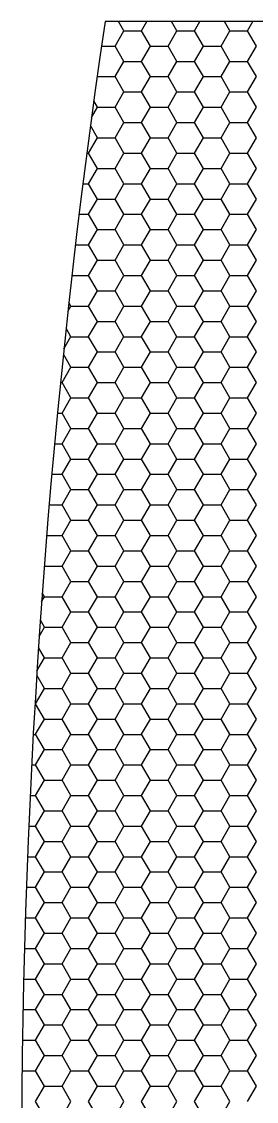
# Model space of a CAD drawing. Header units: millimetres. Extents: x 1474 to 2240, y 2278 to 2630.
# Drawn here: x 2223.6465 to 2223.7377, y 2608.5865 to 2609.0055 of the extents above; entities that cross this region are included whole.
import ezdxf

# ---------------------------------------------------------------- set-up
doc = ezdxf.new("R2010")
doc.units = ezdxf.units.MM
doc.layers.add('3', color=3, linetype='Continuous')

msp = doc.modelspace()

# ---------------------------------------------------------------- linework, layer by layer
at = {"layer": '3', "color": 5, "linetype": 'Continuous'}
for p, q in [((2223.75447, 2609.00553), (2223.67891, 2609.00553)), ((2223.68626, 2609.00197), (2223.6842, 2609.00553)), ((2223.69312, 2609.00197), (2223.69517, 2609.00553)), ((2223.70682, 2609.00197), (2223.70476, 2609.00553)), ((2223.71368, 2609.00197), (2223.71573, 2609.00553)), ((2223.72738, 2609.00197), (2223.72533, 2609.00553)), ((2223.73424, 2609.00197), (2223.7363, 2609.00553)), ((2223.68284, 2608.99604), (2223.68626, 2609.00197)), ((2223.68626, 2609.00197), (2223.69312, 2609.00197)), ((2223.69654, 2608.99603), (2223.69311, 2609.00197)), ((2223.7034, 2608.99604), (2223.70683, 2609.00197)), ((2223.70683, 2609.00197), (2223.71368, 2609.00197)), ((2223.7171, 2608.99603), (2223.71368, 2609.00197)), ((2223.72396, 2608.99604), (2223.72739, 2609.00197)), ((2223.72739, 2609.00197), (2223.73424, 2609.00197)), ((2223.73766, 2608.99603), (2223.73424, 2609.00197)), ((2223.67753, 2608.99603), (2223.68284, 2608.99603)), ((2223.68626, 2608.9901), (2223.68283, 2608.99603)), ((2223.69312, 2608.9901), (2223.69654, 2608.99604)), ((2223.69655, 2608.99603), (2223.7034, 2608.99603)), ((2223.70682, 2608.9901), (2223.70339, 2608.99603)), ((2223.71368, 2608.9901), (2223.71711, 2608.99604)), ((2223.71711, 2608.99603), (2223.72396, 2608.99603)), ((2223.72738, 2608.9901), (2223.72396, 2608.99603)), ((2223.73424, 2608.9901), (2223.73767, 2608.99604)), ((2223.68284, 2608.98416), (2223.68626, 2608.9901)), ((2223.68626, 2608.99009), (2223.69312, 2608.99009)), ((2223.69654, 2608.98416), (2223.69311, 2608.9901)), ((2223.7034, 2608.98416), (2223.70683, 2608.9901)), ((2223.70683, 2608.99009), (2223.71368, 2608.99009)), ((2223.7171, 2608.98416), (2223.71368, 2608.9901)), ((2223.72396, 2608.98416), (2223.72739, 2608.9901)), ((2223.72739, 2608.99009), (2223.73424, 2608.99009)), ((2223.73766, 2608.98416), (2223.73424, 2608.9901)), ((2223.6758, 2608.98386), (2223.67598, 2608.98416)), ((2223.67598, 2608.98416), (2223.67587, 2608.98434)), ((2223.67598, 2608.98416), (2223.68284, 2608.98416)), ((2223.68626, 2608.97822), (2223.68283, 2608.98416)), ((2223.69312, 2608.97823), (2223.69654, 2608.98416)), ((2223.69655, 2608.98416), (2223.7034, 2608.98416)), ((2223.70682, 2608.97822), (2223.70339, 2608.98416)), ((2223.71368, 2608.97823), (2223.71711, 2608.98416)), ((2223.71711, 2608.98416), (2223.72396, 2608.98416)), ((2223.72738, 2608.97822), (2223.72396, 2608.98416)), ((2223.73424, 2608.97823), (2223.73767, 2608.98416)), ((2223.67598, 2608.97229), (2223.67455, 2608.97477)), ((2223.68284, 2608.97229), (2223.68626, 2608.97823)), ((2223.68626, 2608.97822), (2223.69312, 2608.97822)), ((2223.69654, 2608.97229), (2223.69311, 2608.97822)), ((2223.7034, 2608.97229), (2223.70683, 2608.97823)), ((2223.70683, 2608.97822), (2223.71368, 2608.97822)), ((2223.7171, 2608.97229), (2223.71368, 2608.97822)), ((2223.72396, 2608.97229), (2223.72739, 2608.97823)), ((2223.72739, 2608.97822), (2223.73424, 2608.97822)), ((2223.73766, 2608.97229), (2223.73424, 2608.97822)), ((2223.67367, 2608.96829), (2223.67598, 2608.97229)), ((2223.67598, 2608.97229), (2223.68284, 2608.97229)), ((2223.68626, 2608.96635), (2223.68283, 2608.97229)), ((2223.69312, 2608.96636), (2223.69654, 2608.97229)), ((2223.69655, 2608.97229), (2223.7034, 2608.97229)), ((2223.70682, 2608.96635), (2223.70339, 2608.97229)), ((2223.71368, 2608.96636), (2223.71711, 2608.97229)), ((2223.71711, 2608.97229), (2223.72396, 2608.97229)), ((2223.72738, 2608.96635), (2223.72396, 2608.97229)), ((2223.73424, 2608.96636), (2223.73767, 2608.97229)), ((2223.68284, 2608.96042), (2223.68626, 2608.96636)), ((2223.68626, 2608.96635), (2223.69312, 2608.96635)), ((2223.69654, 2608.96042), (2223.69311, 2608.96635)), ((2223.7034, 2608.96042), (2223.70683, 2608.96636)), ((2223.70683, 2608.96635), (2223.71368, 2608.96635)), ((2223.7171, 2608.96042), (2223.71368, 2608.96635)), ((2223.72396, 2608.96042), (2223.72739, 2608.96636)), ((2223.72739, 2608.96635), (2223.73424, 2608.96635)), ((2223.73766, 2608.96042), (2223.73424, 2608.96635)), ((2223.67598, 2608.96042), (2223.67325, 2608.96515)), ((2223.67256, 2608.95449), (2223.67598, 2608.96042)), ((2223.67598, 2608.96042), (2223.68284, 2608.96042)), ((2223.68626, 2608.95448), (2223.68283, 2608.96042)), ((2223.69312, 2608.95449), (2223.69654, 2608.96042)), ((2223.69655, 2608.96042), (2223.7034, 2608.96042)), ((2223.70682, 2608.95448), (2223.70339, 2608.96042)), ((2223.71368, 2608.95449), (2223.71711, 2608.96042)), ((2223.71711, 2608.96042), (2223.72396, 2608.96042)), ((2223.72738, 2608.95448), (2223.72396, 2608.96042)), ((2223.73424, 2608.95449), (2223.73767, 2608.96042)), ((2223.67184, 2608.95448), (2223.67256, 2608.95448)), ((2223.67598, 2608.94855), (2223.67255, 2608.95448)), ((2223.68284, 2608.94855), (2223.68626, 2608.95449)), ((2223.68626, 2608.95448), (2223.69312, 2608.95448)), ((2223.69654, 2608.94855), (2223.69311, 2608.95448)), ((2223.7034, 2608.94855), (2223.70683, 2608.95449)), ((2223.70683, 2608.95448), (2223.71368, 2608.95448)), ((2223.7171, 2608.94855), (2223.71368, 2608.95448)), ((2223.72396, 2608.94855), (2223.72739, 2608.95449)), ((2223.72739, 2608.95448), (2223.73424, 2608.95448)), ((2223.73766, 2608.94855), (2223.73424, 2608.95448)), ((2223.67256, 2608.94261), (2223.67598, 2608.94855)), ((2223.67598, 2608.94854), (2223.68284, 2608.94854)), ((2223.68626, 2608.94261), (2223.68283, 2608.94855)), ((2223.69312, 2608.94261), (2223.69654, 2608.94855)), ((2223.69655, 2608.94854), (2223.7034, 2608.94854)), ((2223.70682, 2608.94261), (2223.70339, 2608.94855)), ((2223.71368, 2608.94261), (2223.71711, 2608.94855)), ((2223.71711, 2608.94854), (2223.72396, 2608.94854)), ((2223.72738, 2608.94261), (2223.72396, 2608.94855)), ((2223.73424, 2608.94261), (2223.73767, 2608.94855)), ((2223.67033, 2608.94261), (2223.67256, 2608.94261)), ((2223.67598, 2608.93668), (2223.67255, 2608.94261)), ((2223.68284, 2608.93668), (2223.68626, 2608.94261)), ((2223.68626, 2608.94261), (2223.69312, 2608.94261)), ((2223.69654, 2608.93668), (2223.69311, 2608.94261)), ((2223.7034, 2608.93668), (2223.70683, 2608.94261)), ((2223.70683, 2608.94261), (2223.71368, 2608.94261)), ((2223.7171, 2608.93668), (2223.71368, 2608.94261)), ((2223.72396, 2608.93668), (2223.72739, 2608.94261)), ((2223.72739, 2608.94261), (2223.73424, 2608.94261)), ((2223.73766, 2608.93668), (2223.73424, 2608.94261)), ((2223.67256, 2608.93074), (2223.67598, 2608.93668)), ((2223.67598, 2608.93667), (2223.68284, 2608.93667)), ((2223.68626, 2608.93074), (2223.68283, 2608.93668)), ((2223.69312, 2608.93074), (2223.69654, 2608.93668)), ((2223.69655, 2608.93667), (2223.7034, 2608.93667)), ((2223.70682, 2608.93074), (2223.70339, 2608.93668)), ((2223.71368, 2608.93074), (2223.71711, 2608.93668)), ((2223.71711, 2608.93667), (2223.72396, 2608.93667)), ((2223.72738, 2608.93074), (2223.72396, 2608.93668)), ((2223.73424, 2608.93074), (2223.73767, 2608.93668)), ((2223.66886, 2608.93074), (2223.67256, 2608.93074)), ((2223.67598, 2608.9248), (2223.67255, 2608.93074)), ((2223.68284, 2608.92481), (2223.68626, 2608.93074)), ((2223.68626, 2608.93074), (2223.69312, 2608.93074)), ((2223.69654, 2608.9248), (2223.69311, 2608.93074)), ((2223.7034, 2608.92481), (2223.70683, 2608.93074)), ((2223.70683, 2608.93074), (2223.71368, 2608.93074)), ((2223.7171, 2608.9248), (2223.71368, 2608.93074)), ((2223.72396, 2608.92481), (2223.72739, 2608.93074)), ((2223.72739, 2608.93074), (2223.73424, 2608.93074)), ((2223.73766, 2608.9248), (2223.73424, 2608.93074)), ((2223.67256, 2608.91887), (2223.67598, 2608.92481)), ((2223.67598, 2608.9248), (2223.68284, 2608.9248)), ((2223.68626, 2608.91887), (2223.68283, 2608.9248)), ((2223.69312, 2608.91887), (2223.69654, 2608.92481)), ((2223.69655, 2608.9248), (2223.7034, 2608.9248)), ((2223.70682, 2608.91887), (2223.70339, 2608.9248)), ((2223.71368, 2608.91887), (2223.71711, 2608.92481)), ((2223.71711, 2608.9248), (2223.72396, 2608.9248)), ((2223.72738, 2608.91887), (2223.72396, 2608.9248)), ((2223.73424, 2608.91887), (2223.73767, 2608.92481)), ((2223.66743, 2608.91887), (2223.67256, 2608.91887)), ((2223.67598, 2608.91293), (2223.67255, 2608.91887)), ((2223.68284, 2608.91294), (2223.68626, 2608.91887)), ((2223.68626, 2608.91887), (2223.69312, 2608.91887)), ((2223.69654, 2608.91293), (2223.69311, 2608.91887)), ((2223.7034, 2608.91294), (2223.70683, 2608.91887)), ((2223.70683, 2608.91887), (2223.71368, 2608.91887)), ((2223.7171, 2608.91293), (2223.71368, 2608.91887)), ((2223.72396, 2608.91294), (2223.72739, 2608.91887)), ((2223.72739, 2608.91887), (2223.73424, 2608.91887)), ((2223.73766, 2608.91293), (2223.73424, 2608.91887)), ((2223.67256, 2608.907), (2223.67598, 2608.91294)), ((2223.67598, 2608.91293), (2223.68284, 2608.91293)), ((2223.68626, 2608.907), (2223.68283, 2608.91293)), ((2223.69312, 2608.907), (2223.69654, 2608.91294)), ((2223.69655, 2608.91293), (2223.7034, 2608.91293)), ((2223.70682, 2608.907), (2223.70339, 2608.91293)), ((2223.71368, 2608.907), (2223.71711, 2608.91294)), ((2223.71711, 2608.91293), (2223.72396, 2608.91293)), ((2223.72738, 2608.907), (2223.72396, 2608.91293)), ((2223.73424, 2608.907), (2223.73767, 2608.91294)), ((2223.66606, 2608.90699), (2223.67256, 2608.90699)), ((2223.67598, 2608.90106), (2223.67255, 2608.907)), ((2223.68284, 2608.90106), (2223.68626, 2608.907)), ((2223.68626, 2608.90699), (2223.69312, 2608.90699)), ((2223.69654, 2608.90106), (2223.69311, 2608.907)), ((2223.7034, 2608.90106), (2223.70683, 2608.907)), ((2223.70683, 2608.90699), (2223.71368, 2608.90699)), ((2223.7171, 2608.90106), (2223.71368, 2608.907)), ((2223.72396, 2608.90106), (2223.72739, 2608.907)), ((2223.72739, 2608.90699), (2223.73424, 2608.90699)), ((2223.73766, 2608.90106), (2223.73424, 2608.907)), ((2223.67256, 2608.89513), (2223.67598, 2608.90106)), ((2223.67598, 2608.90106), (2223.68284, 2608.90106)), ((2223.68626, 2608.89513), (2223.68283, 2608.90106)), ((2223.69312, 2608.89513), (2223.69654, 2608.90106)), ((2223.69655, 2608.90106), (2223.7034, 2608.90106)), ((2223.70682, 2608.89513), (2223.70339, 2608.90106)), ((2223.71368, 2608.89513), (2223.71711, 2608.90106)), ((2223.71711, 2608.90106), (2223.72396, 2608.90106)), ((2223.72738, 2608.89513), (2223.72396, 2608.90106)), ((2223.73424, 2608.89513), (2223.73767, 2608.90106)), ((2223.6645, 2608.89305), (2223.6657, 2608.89513)), ((2223.6657, 2608.89513), (2223.66488, 2608.89653)), ((2223.6657, 2608.89512), (2223.67256, 2608.89512)), ((2223.67598, 2608.88919), (2223.67255, 2608.89513)), ((2223.68284, 2608.88919), (2223.68626, 2608.89513)), ((2223.68626, 2608.89512), (2223.69312, 2608.89512)), ((2223.69654, 2608.88919), (2223.69311, 2608.89513)), ((2223.7034, 2608.88919), (2223.70683, 2608.89513)), ((2223.70683, 2608.89512), (2223.71368, 2608.89512)), ((2223.7171, 2608.88919), (2223.71368, 2608.89513)), ((2223.72396, 2608.88919), (2223.72739, 2608.89513)), ((2223.72739, 2608.89512), (2223.73424, 2608.89512)), ((2223.73766, 2608.88919), (2223.73424, 2608.89513)), ((2223.67256, 2608.88326), (2223.67598, 2608.88919)), ((2223.67598, 2608.88919), (2223.68284, 2608.88919)), ((2223.68626, 2608.88325), (2223.68283, 2608.88919)), ((2223.69312, 2608.88326), (2223.69654, 2608.88919)), ((2223.69655, 2608.88919), (2223.7034, 2608.88919)), ((2223.70682, 2608.88325), (2223.70339, 2608.88919)), ((2223.71368, 2608.88326), (2223.71711, 2608.88919)), ((2223.71711, 2608.88919), (2223.72396, 2608.88919)), ((2223.72738, 2608.88325), (2223.72396, 2608.88919)), ((2223.73424, 2608.88326), (2223.73767, 2608.88919)), ((2223.66295, 2608.87849), (2223.6657, 2608.88326)), ((2223.6657, 2608.88325), (2223.6638, 2608.88654)), ((2223.6657, 2608.88325), (2223.67256, 2608.88325)), ((2223.67598, 2608.87732), (2223.67255, 2608.88325)), ((2223.68284, 2608.87732), (2223.68626, 2608.88326)), ((2223.68626, 2608.88325), (2223.69312, 2608.88325)), ((2223.69654, 2608.87732), (2223.69311, 2608.88325)), ((2223.7034, 2608.87732), (2223.70683, 2608.88326)), ((2223.70683, 2608.88325), (2223.71368, 2608.88325)), ((2223.7171, 2608.87732), (2223.71368, 2608.88325)), ((2223.72396, 2608.87732), (2223.72739, 2608.88326)), ((2223.72739, 2608.88325), (2223.73424, 2608.88325)), ((2223.73766, 2608.87732), (2223.73424, 2608.88325)), ((2223.6657, 2608.87138), (2223.66274, 2608.8765)), ((2223.67256, 2608.87139), (2223.67598, 2608.87732)), ((2223.67598, 2608.87732), (2223.68284, 2608.87732)), ((2223.68626, 2608.87138), (2223.68283, 2608.87732)), ((2223.69312, 2608.87139), (2223.69654, 2608.87732)), ((2223.69655, 2608.87732), (2223.7034, 2608.87732)), ((2223.70682, 2608.87138), (2223.70339, 2608.87732)), ((2223.71368, 2608.87139), (2223.71711, 2608.87732)), ((2223.71711, 2608.87732), (2223.72396, 2608.87732)), ((2223.72738, 2608.87138), (2223.72396, 2608.87732)), ((2223.73424, 2608.87139), (2223.73767, 2608.87732)), ((2223.66227, 2608.86545), (2223.6657, 2608.87139)), ((2223.6657, 2608.87138), (2223.67256, 2608.87138)), ((2223.67598, 2608.86545), (2223.67255, 2608.87138)), ((2223.68284, 2608.86545), (2223.68626, 2608.87139)), ((2223.68626, 2608.87138), (2223.69312, 2608.87138)), ((2223.69654, 2608.86545), (2223.69311, 2608.87138)), ((2223.7034, 2608.86545), (2223.70683, 2608.87139)), ((2223.70683, 2608.87138), (2223.71368, 2608.87138)), ((2223.7171, 2608.86545), (2223.71368, 2608.87138)), ((2223.72396, 2608.86545), (2223.72739, 2608.87139)), ((2223.72739, 2608.87138), (2223.73424, 2608.87138)), ((2223.73766, 2608.86545), (2223.73424, 2608.87138)), ((2223.66162, 2608.86544), (2223.66228, 2608.86544)), ((2223.6657, 2608.85951), (2223.66227, 2608.86545)), ((2223.67256, 2608.85951), (2223.67598, 2608.86545)), ((2223.67598, 2608.86544), (2223.68284, 2608.86544)), ((2223.68626, 2608.85951), (2223.68283, 2608.86545)), ((2223.69312, 2608.85951), (2223.69654, 2608.86545)), ((2223.69655, 2608.86544), (2223.7034, 2608.86544)), ((2223.70682, 2608.85951), (2223.70339, 2608.86545)), ((2223.71368, 2608.85951), (2223.71711, 2608.86545)), ((2223.71711, 2608.86544), (2223.72396, 2608.86544)), ((2223.72738, 2608.85951), (2223.72396, 2608.86545)), ((2223.73424, 2608.85951), (2223.73767, 2608.86545)), ((2223.66227, 2608.85358), (2223.6657, 2608.85951)), ((2223.6657, 2608.85951), (2223.67256, 2608.85951)), ((2223.67598, 2608.85358), (2223.67255, 2608.85951)), ((2223.68284, 2608.85358), (2223.68626, 2608.85951)), ((2223.68626, 2608.85951), (2223.69312, 2608.85951)), ((2223.69654, 2608.85358), (2223.69311, 2608.85951)), ((2223.7034, 2608.85358), (2223.70683, 2608.85951)), ((2223.70683, 2608.85951), (2223.71368, 2608.85951)), ((2223.7171, 2608.85358), (2223.71368, 2608.85951)), ((2223.72396, 2608.85358), (2223.72739, 2608.85951)), ((2223.72739, 2608.85951), (2223.73424, 2608.85951)), ((2223.73766, 2608.85358), (2223.73424, 2608.85951)), ((2223.66045, 2608.85357), (2223.66228, 2608.85357)), ((2223.6657, 2608.84764), (2223.66227, 2608.85358)), ((2223.67256, 2608.84764), (2223.67598, 2608.85358)), ((2223.67598, 2608.85357), (2223.68284, 2608.85357)), ((2223.68626, 2608.84764), (2223.68283, 2608.85358)), ((2223.69312, 2608.84764), (2223.69654, 2608.85358)), ((2223.69655, 2608.85357), (2223.7034, 2608.85357)), ((2223.70682, 2608.84764), (2223.70339, 2608.85358)), ((2223.71368, 2608.84764), (2223.71711, 2608.85358)), ((2223.71711, 2608.85357), (2223.72396, 2608.85357)), ((2223.72738, 2608.84764), (2223.72396, 2608.85358)), ((2223.73424, 2608.84764), (2223.73767, 2608.85358)), ((2223.66227, 2608.84171), (2223.6657, 2608.84764)), ((2223.6657, 2608.84764), (2223.67256, 2608.84764)), ((2223.67598, 2608.8417), (2223.67255, 2608.84764)), ((2223.68284, 2608.84171), (2223.68626, 2608.84764)), ((2223.68626, 2608.84764), (2223.69312, 2608.84764)), ((2223.69654, 2608.8417), (2223.69311, 2608.84764)), ((2223.7034, 2608.84171), (2223.70683, 2608.84764)), ((2223.70683, 2608.84764), (2223.71368, 2608.84764)), ((2223.7171, 2608.8417), (2223.71368, 2608.84764)), ((2223.72396, 2608.84171), (2223.72739, 2608.84764)), ((2223.72739, 2608.84764), (2223.73424, 2608.84764)), ((2223.73766, 2608.8417), (2223.73424, 2608.84764)), ((2223.65934, 2608.8417), (2223.66228, 2608.8417)), ((2223.6657, 2608.83577), (2223.66227, 2608.8417)), ((2223.67256, 2608.83577), (2223.67598, 2608.84171)), ((2223.67598, 2608.8417), (2223.68284, 2608.8417)), ((2223.68626, 2608.83577), (2223.68283, 2608.8417)), ((2223.69312, 2608.83577), (2223.69654, 2608.84171)), ((2223.69655, 2608.8417), (2223.7034, 2608.8417)), ((2223.70682, 2608.83577), (2223.70339, 2608.8417)), ((2223.71368, 2608.83577), (2223.71711, 2608.84171)), ((2223.71711, 2608.8417), (2223.72396, 2608.8417)), ((2223.72738, 2608.83577), (2223.72396, 2608.8417)), ((2223.73424, 2608.83577), (2223.73767, 2608.84171)), ((2223.66227, 2608.82984), (2223.6657, 2608.83577)), ((2223.6657, 2608.83577), (2223.67256, 2608.83577)), ((2223.67598, 2608.82983), (2223.67255, 2608.83577)), ((2223.68284, 2608.82984), (2223.68626, 2608.83577)), ((2223.68626, 2608.83577), (2223.69312, 2608.83577)), ((2223.69654, 2608.82983), (2223.69311, 2608.83577)), ((2223.7034, 2608.82984), (2223.70683, 2608.83577)), ((2223.70683, 2608.83577), (2223.71368, 2608.83577)), ((2223.7171, 2608.82983), (2223.71368, 2608.83577)), ((2223.72396, 2608.82984), (2223.72739, 2608.83577)), ((2223.72739, 2608.83577), (2223.73424, 2608.83577)), ((2223.73766, 2608.82983), (2223.73424, 2608.83577)), ((2223.65827, 2608.82983), (2223.66228, 2608.82983)), ((2223.6657, 2608.8239), (2223.66227, 2608.82983)), ((2223.67256, 2608.8239), (2223.67598, 2608.82984)), ((2223.67598, 2608.82983), (2223.68284, 2608.82983)), ((2223.68626, 2608.8239), (2223.68283, 2608.82983)), ((2223.69312, 2608.8239), (2223.69654, 2608.82984)), ((2223.69655, 2608.82983), (2223.7034, 2608.82983)), ((2223.70682, 2608.8239), (2223.70339, 2608.82983)), ((2223.71368, 2608.8239), (2223.71711, 2608.82984)), ((2223.71711, 2608.82983), (2223.72396, 2608.82983)), ((2223.72738, 2608.8239), (2223.72396, 2608.82983)), ((2223.73424, 2608.8239), (2223.73767, 2608.82984)), ((2223.66227, 2608.81796), (2223.6657, 2608.8239)), ((2223.6657, 2608.8239), (2223.67256, 2608.8239)), ((2223.67598, 2608.81796), (2223.67255, 2608.8239)), ((2223.68284, 2608.81796), (2223.68626, 2608.8239)), ((2223.68626, 2608.8239), (2223.69312, 2608.8239)), ((2223.69654, 2608.81796), (2223.69311, 2608.8239)), ((2223.7034, 2608.81796), (2223.70683, 2608.8239)), ((2223.70683, 2608.8239), (2223.71368, 2608.8239)), ((2223.7171, 2608.81796), (2223.71368, 2608.8239)), ((2223.72396, 2608.81796), (2223.72739, 2608.8239)), ((2223.72739, 2608.8239), (2223.73424, 2608.8239)), ((2223.73766, 2608.81796), (2223.73424, 2608.8239)), ((2223.65724, 2608.81796), (2223.66228, 2608.81796)), ((2223.6657, 2608.81203), (2223.66227, 2608.81796)), ((2223.67256, 2608.81203), (2223.67598, 2608.81796)), ((2223.67598, 2608.81796), (2223.68284, 2608.81796)), ((2223.68626, 2608.81203), (2223.68283, 2608.81796)), ((2223.69312, 2608.81203), (2223.69654, 2608.81796)), ((2223.69655, 2608.81796), (2223.7034, 2608.81796)), ((2223.70682, 2608.81203), (2223.70339, 2608.81796)), ((2223.71368, 2608.81203), (2223.71711, 2608.81796)), ((2223.71711, 2608.81796), (2223.72396, 2608.81796)), ((2223.72738, 2608.81203), (2223.72396, 2608.81796)), ((2223.73424, 2608.81203), (2223.73767, 2608.81796)), ((2223.66227, 2608.80609), (2223.6657, 2608.81203)), ((2223.6657, 2608.81202), (2223.67256, 2608.81202)), ((2223.67598, 2608.80609), (2223.67255, 2608.81203)), ((2223.68284, 2608.80609), (2223.68626, 2608.81203)), ((2223.68626, 2608.81202), (2223.69312, 2608.81202)), ((2223.69654, 2608.80609), (2223.69311, 2608.81203)), ((2223.7034, 2608.80609), (2223.70683, 2608.81203)), ((2223.70683, 2608.81202), (2223.71368, 2608.81202)), ((2223.7171, 2608.80609), (2223.71368, 2608.81203)), ((2223.72396, 2608.80609), (2223.72739, 2608.81203)), ((2223.72739, 2608.81202), (2223.73424, 2608.81202)), ((2223.73766, 2608.80609), (2223.73424, 2608.81203)), ((2223.65627, 2608.80609), (2223.66228, 2608.80609)), ((2223.6657, 2608.80015), (2223.66227, 2608.80609)), ((2223.67256, 2608.80016), (2223.67598, 2608.80609)), ((2223.67598, 2608.80609), (2223.68284, 2608.80609)), ((2223.68626, 2608.80015), (2223.68283, 2608.80609)), ((2223.69312, 2608.80016), (2223.69654, 2608.80609)), ((2223.69655, 2608.80609), (2223.7034, 2608.80609)), ((2223.70682, 2608.80015), (2223.70339, 2608.80609)), ((2223.71368, 2608.80016), (2223.71711, 2608.80609)), ((2223.71711, 2608.80609), (2223.72396, 2608.80609)), ((2223.72738, 2608.80015), (2223.72396, 2608.80609)), ((2223.73424, 2608.80016), (2223.73767, 2608.80609)), ((2223.66227, 2608.79422), (2223.6657, 2608.80016)), ((2223.6657, 2608.80015), (2223.67256, 2608.80015)), ((2223.67598, 2608.79422), (2223.67255, 2608.80015)), ((2223.68284, 2608.79422), (2223.68626, 2608.80016)), ((2223.68626, 2608.80015), (2223.69312, 2608.80015)), ((2223.69654, 2608.79422), (2223.69311, 2608.80015)), ((2223.7034, 2608.79422), (2223.70683, 2608.80016)), ((2223.70683, 2608.80015), (2223.71368, 2608.80015)), ((2223.7171, 2608.79422), (2223.71368, 2608.80015)), ((2223.72396, 2608.79422), (2223.72739, 2608.80016)), ((2223.72739, 2608.80015), (2223.73424, 2608.80015)), ((2223.73766, 2608.79422), (2223.73424, 2608.80015)), ((2223.65533, 2608.79406), (2223.65542, 2608.79422)), ((2223.65542, 2608.79422), (2223.65535, 2608.79434)), ((2223.65542, 2608.79422), (2223.66228, 2608.79422)), ((2223.6657, 2608.78828), (2223.66227, 2608.79422)), ((2223.67256, 2608.78829), (2223.67598, 2608.79422)), ((2223.67598, 2608.79422), (2223.68284, 2608.79422)), ((2223.68626, 2608.78828), (2223.68283, 2608.79422)), ((2223.69312, 2608.78829), (2223.69654, 2608.79422)), ((2223.69655, 2608.79422), (2223.7034, 2608.79422)), ((2223.70682, 2608.78828), (2223.70339, 2608.79422)), ((2223.71368, 2608.78829), (2223.71711, 2608.79422)), ((2223.71711, 2608.79422), (2223.72396, 2608.79422)), ((2223.72738, 2608.78828), (2223.72396, 2608.79422)), ((2223.73424, 2608.78829), (2223.73767, 2608.79422)), ((2223.66227, 2608.78235), (2223.6657, 2608.78829)), ((2223.6657, 2608.78828), (2223.67256, 2608.78828)), ((2223.67598, 2608.78235), (2223.67255, 2608.78828)), ((2223.68284, 2608.78235), (2223.68626, 2608.78829)), ((2223.68626, 2608.78828), (2223.69312, 2608.78828)), ((2223.69654, 2608.78235), (2223.69311, 2608.78828)), ((2223.7034, 2608.78235), (2223.70683, 2608.78829)), ((2223.70683, 2608.78828), (2223.71368, 2608.78828)), ((2223.7171, 2608.78235), (2223.71368, 2608.78828)), ((2223.72396, 2608.78235), (2223.72739, 2608.78829)), ((2223.72739, 2608.78828), (2223.73424, 2608.78828)), ((2223.73766, 2608.78235), (2223.73424, 2608.78828)), ((2223.65432, 2608.78044), (2223.65542, 2608.78235)), ((2223.65542, 2608.78235), (2223.65456, 2608.78382)), ((2223.65542, 2608.78235), (2223.66228, 2608.78235)), ((2223.6657, 2608.77641), (2223.66227, 2608.78235)), ((2223.67256, 2608.77641), (2223.67598, 2608.78235)), ((2223.67598, 2608.78235), (2223.68284, 2608.78235)), ((2223.68626, 2608.77641), (2223.68283, 2608.78235)), ((2223.69312, 2608.77641), (2223.69654, 2608.78235)), ((2223.69655, 2608.78235), (2223.7034, 2608.78235)), ((2223.70682, 2608.77641), (2223.70339, 2608.78235)), ((2223.71368, 2608.77641), (2223.71711, 2608.78235)), ((2223.71711, 2608.78235), (2223.72396, 2608.78235)), ((2223.72738, 2608.77641), (2223.72396, 2608.78235)), ((2223.73424, 2608.77641), (2223.73767, 2608.78235)), ((2223.66227, 2608.77048), (2223.6657, 2608.77641)), ((2223.6657, 2608.77641), (2223.67256, 2608.77641)), ((2223.67598, 2608.77048), (2223.67255, 2608.77641)), ((2223.68284, 2608.77048), (2223.68626, 2608.77641)), ((2223.68626, 2608.77641), (2223.69312, 2608.77641)), ((2223.69654, 2608.77048), (2223.69311, 2608.77641)), ((2223.7034, 2608.77048), (2223.70683, 2608.77641)), ((2223.70683, 2608.77641), (2223.71368, 2608.77641)), ((2223.7171, 2608.77048), (2223.71368, 2608.77641)), ((2223.72396, 2608.77048), (2223.72739, 2608.77641)), ((2223.72739, 2608.77641), (2223.73424, 2608.77641)), ((2223.73766, 2608.77048), (2223.73424, 2608.77641)), ((2223.65338, 2608.76695), (2223.65542, 2608.77048)), ((2223.65542, 2608.77048), (2223.65381, 2608.77325)), ((2223.65542, 2608.77047), (2223.66228, 2608.77047)), ((2223.6657, 2608.76454), (2223.66227, 2608.77048)), ((2223.67256, 2608.76454), (2223.67598, 2608.77048)), ((2223.67598, 2608.77047), (2223.68284, 2608.77047)), ((2223.68626, 2608.76454), (2223.68283, 2608.77048)), ((2223.69312, 2608.76454), (2223.69654, 2608.77048)), ((2223.69655, 2608.77047), (2223.7034, 2608.77047)), ((2223.70682, 2608.76454), (2223.70339, 2608.77048)), ((2223.71368, 2608.76454), (2223.71711, 2608.77048)), ((2223.71711, 2608.77047), (2223.72396, 2608.77047)), ((2223.72738, 2608.76454), (2223.72396, 2608.77048)), ((2223.73424, 2608.76454), (2223.73767, 2608.77048)), ((2223.65542, 2608.7586), (2223.65309, 2608.76263)), ((2223.66227, 2608.75861), (2223.6657, 2608.76454)), ((2223.6657, 2608.76454), (2223.67256, 2608.76454)), ((2223.67598, 2608.7586), (2223.67255, 2608.76454)), ((2223.68284, 2608.75861), (2223.68626, 2608.76454)), ((2223.68626, 2608.76454), (2223.69312, 2608.76454)), ((2223.69654, 2608.7586), (2223.69311, 2608.76454)), ((2223.7034, 2608.75861), (2223.70683, 2608.76454)), ((2223.70683, 2608.76454), (2223.71368, 2608.76454)), ((2223.7171, 2608.7586), (2223.71368, 2608.76454)), ((2223.72396, 2608.75861), (2223.72739, 2608.76454)), ((2223.72739, 2608.76454), (2223.73424, 2608.76454)), ((2223.73766, 2608.7586), (2223.73424, 2608.76454)), ((2223.65251, 2608.75357), (2223.65542, 2608.75861)), ((2223.65542, 2608.7586), (2223.66228, 2608.7586)), ((2223.6657, 2608.75267), (2223.66227, 2608.7586)), ((2223.67256, 2608.75267), (2223.67598, 2608.75861)), ((2223.67598, 2608.7586), (2223.68284, 2608.7586)), ((2223.68626, 2608.75267), (2223.68283, 2608.7586)), ((2223.69312, 2608.75267), (2223.69654, 2608.75861)), ((2223.69655, 2608.7586), (2223.7034, 2608.7586)), ((2223.70682, 2608.75267), (2223.70339, 2608.7586)), ((2223.71368, 2608.75267), (2223.71711, 2608.75861)), ((2223.71711, 2608.7586), (2223.72396, 2608.7586)), ((2223.72738, 2608.75267), (2223.72396, 2608.7586)), ((2223.73424, 2608.75267), (2223.73767, 2608.75861)), ((2223.66227, 2608.74674), (2223.6657, 2608.75267)), ((2223.6657, 2608.75267), (2223.67256, 2608.75267)), ((2223.67598, 2608.74673), (2223.67255, 2608.75267)), ((2223.68284, 2608.74674), (2223.68626, 2608.75267)), ((2223.68626, 2608.75267), (2223.69312, 2608.75267)), ((2223.69654, 2608.74673), (2223.69311, 2608.75267)), ((2223.7034, 2608.74674), (2223.70683, 2608.75267)), ((2223.70683, 2608.75267), (2223.71368, 2608.75267)), ((2223.7171, 2608.74673), (2223.71368, 2608.75267)), ((2223.72396, 2608.74674), (2223.72739, 2608.75267)), ((2223.72739, 2608.75267), (2223.73424, 2608.75267)), ((2223.73766, 2608.74673), (2223.73424, 2608.75267)), ((2223.65542, 2608.74673), (2223.65241, 2608.75194)), ((2223.65199, 2608.7408), (2223.65542, 2608.74674)), ((2223.65542, 2608.74673), (2223.66228, 2608.74673)), ((2223.6657, 2608.7408), (2223.66227, 2608.74673)), ((2223.67256, 2608.7408), (2223.67598, 2608.74674)), ((2223.67598, 2608.74673), (2223.68284, 2608.74673)), ((2223.68626, 2608.7408), (2223.68283, 2608.74673)), ((2223.69312, 2608.7408), (2223.69654, 2608.74674)), ((2223.69655, 2608.74673), (2223.7034, 2608.74673)), ((2223.70682, 2608.7408), (2223.70339, 2608.74673)), ((2223.71368, 2608.7408), (2223.71711, 2608.74674)), ((2223.71711, 2608.74673), (2223.72396, 2608.74673)), ((2223.72738, 2608.7408), (2223.72396, 2608.74673)), ((2223.73424, 2608.7408), (2223.73767, 2608.74674)), ((2223.65174, 2608.7408), (2223.65199, 2608.7408)), ((2223.65542, 2608.73486), (2223.65199, 2608.7408)), ((2223.66227, 2608.73486), (2223.6657, 2608.7408)), ((2223.6657, 2608.7408), (2223.67256, 2608.7408)), ((2223.67598, 2608.73486), (2223.67255, 2608.7408)), ((2223.68284, 2608.73486), (2223.68626, 2608.7408)), ((2223.68626, 2608.7408), (2223.69312, 2608.7408)), ((2223.69654, 2608.73486), (2223.69311, 2608.7408)), ((2223.7034, 2608.73486), (2223.70683, 2608.7408)), ((2223.70683, 2608.7408), (2223.71368, 2608.7408)), ((2223.7171, 2608.73486), (2223.71368, 2608.7408)), ((2223.72396, 2608.73486), (2223.72739, 2608.7408)), ((2223.72739, 2608.7408), (2223.73424, 2608.7408)), ((2223.73766, 2608.73486), (2223.73424, 2608.7408)), ((2223.65199, 2608.72893), (2223.65542, 2608.73486)), ((2223.65542, 2608.73486), (2223.66228, 2608.73486)), ((2223.6657, 2608.72893), (2223.66227, 2608.73486)), ((2223.67256, 2608.72893), (2223.67598, 2608.73486)), ((2223.67598, 2608.73486), (2223.68284, 2608.73486)), ((2223.68626, 2608.72893), (2223.68283, 2608.73486)), ((2223.69312, 2608.72893), (2223.69654, 2608.73486)), ((2223.69655, 2608.73486), (2223.7034, 2608.73486)), ((2223.70682, 2608.72893), (2223.70339, 2608.73486)), ((2223.71368, 2608.72893), (2223.71711, 2608.73486)), ((2223.71711, 2608.73486), (2223.72396, 2608.73486)), ((2223.72738, 2608.72893), (2223.72396, 2608.73486)), ((2223.73424, 2608.72893), (2223.73767, 2608.73486)), ((2223.65106, 2608.72892), (2223.65199, 2608.72892)), ((2223.65542, 2608.72299), (2223.65199, 2608.72893)), ((2223.66227, 2608.72299), (2223.6657, 2608.72893)), ((2223.6657, 2608.72892), (2223.67256, 2608.72892)), ((2223.67598, 2608.72299), (2223.67255, 2608.72893)), ((2223.68284, 2608.72299), (2223.68626, 2608.72893)), ((2223.68626, 2608.72892), (2223.69312, 2608.72892)), ((2223.69654, 2608.72299), (2223.69311, 2608.72893)), ((2223.7034, 2608.72299), (2223.70683, 2608.72893)), ((2223.70683, 2608.72892), (2223.71368, 2608.72892)), ((2223.7171, 2608.72299), (2223.71368, 2608.72893)), ((2223.72396, 2608.72299), (2223.72739, 2608.72893)), ((2223.72739, 2608.72892), (2223.73424, 2608.72892)), ((2223.73766, 2608.72299), (2223.73424, 2608.72893)), ((2223.65199, 2608.71706), (2223.65542, 2608.72299)), ((2223.65542, 2608.72299), (2223.66228, 2608.72299)), ((2223.6657, 2608.71705), (2223.66227, 2608.72299)), ((2223.67256, 2608.71706), (2223.67598, 2608.72299)), ((2223.67598, 2608.72299), (2223.68284, 2608.72299)), ((2223.68626, 2608.71705), (2223.68283, 2608.72299)), ((2223.69312, 2608.71706), (2223.69654, 2608.72299)), ((2223.69655, 2608.72299), (2223.7034, 2608.72299)), ((2223.70682, 2608.71705), (2223.70339, 2608.72299)), ((2223.71368, 2608.71706), (2223.71711, 2608.72299)), ((2223.71711, 2608.72299), (2223.72396, 2608.72299)), ((2223.72738, 2608.71705), (2223.72396, 2608.72299)), ((2223.73424, 2608.71706), (2223.73767, 2608.72299)), ((2223.65044, 2608.71705), (2223.65199, 2608.71705)), ((2223.65542, 2608.71112), (2223.65199, 2608.71705)), ((2223.66227, 2608.71112), (2223.6657, 2608.71706)), ((2223.6657, 2608.71705), (2223.67256, 2608.71705)), ((2223.67598, 2608.71112), (2223.67255, 2608.71705)), ((2223.68284, 2608.71112), (2223.68626, 2608.71706)), ((2223.68626, 2608.71705), (2223.69312, 2608.71705)), ((2223.69654, 2608.71112), (2223.69311, 2608.71705)), ((2223.7034, 2608.71112), (2223.70683, 2608.71706)), ((2223.70683, 2608.71705), (2223.71368, 2608.71705)), ((2223.7171, 2608.71112), (2223.71368, 2608.71705)), ((2223.72396, 2608.71112), (2223.72739, 2608.71706)), ((2223.72739, 2608.71705), (2223.73424, 2608.71705)), ((2223.73766, 2608.71112), (2223.73424, 2608.71705)), ((2223.65199, 2608.70519), (2223.65542, 2608.71112)), ((2223.65542, 2608.71112), (2223.66228, 2608.71112)), ((2223.6657, 2608.70518), (2223.66227, 2608.71112)), ((2223.67256, 2608.70519), (2223.67598, 2608.71112)), ((2223.67598, 2608.71112), (2223.68284, 2608.71112)), ((2223.68626, 2608.70518), (2223.68283, 2608.71112)), ((2223.69312, 2608.70519), (2223.69654, 2608.71112)), ((2223.69655, 2608.71112), (2223.7034, 2608.71112)), ((2223.70682, 2608.70518), (2223.70339, 2608.71112)), ((2223.71368, 2608.70519), (2223.71711, 2608.71112)), ((2223.71711, 2608.71112), (2223.72396, 2608.71112)), ((2223.72738, 2608.70518), (2223.72396, 2608.71112)), ((2223.73424, 2608.70519), (2223.73767, 2608.71112)), ((2223.64986, 2608.70518), (2223.65199, 2608.70518)), ((2223.65542, 2608.69925), (2223.65199, 2608.70518)), ((2223.66227, 2608.69925), (2223.6657, 2608.70519)), ((2223.6657, 2608.70518), (2223.67256, 2608.70518)), ((2223.67598, 2608.69925), (2223.67255, 2608.70518)), ((2223.68284, 2608.69925), (2223.68626, 2608.70519)), ((2223.68626, 2608.70518), (2223.69312, 2608.70518)), ((2223.69654, 2608.69925), (2223.69311, 2608.70518)), ((2223.7034, 2608.69925), (2223.70683, 2608.70519)), ((2223.70683, 2608.70518), (2223.71368, 2608.70518)), ((2223.7171, 2608.69925), (2223.71368, 2608.70518)), ((2223.72396, 2608.69925), (2223.72739, 2608.70519)), ((2223.72739, 2608.70518), (2223.73424, 2608.70518)), ((2223.73766, 2608.69925), (2223.73424, 2608.70518)), ((2223.65199, 2608.69331), (2223.65542, 2608.69925)), ((2223.65542, 2608.69925), (2223.66228, 2608.69925)), ((2223.6657, 2608.69331), (2223.66227, 2608.69925)), ((2223.67256, 2608.69331), (2223.67598, 2608.69925)), ((2223.67598, 2608.69925), (2223.68284, 2608.69925)), ((2223.68626, 2608.69331), (2223.68283, 2608.69925)), ((2223.69312, 2608.69331), (2223.69654, 2608.69925)), ((2223.69655, 2608.69925), (2223.7034, 2608.69925)), ((2223.70682, 2608.69331), (2223.70339, 2608.69925)), ((2223.71368, 2608.69331), (2223.71711, 2608.69925)), ((2223.71711, 2608.69925), (2223.72396, 2608.69925)), ((2223.72738, 2608.69331), (2223.72396, 2608.69925)), ((2223.73424, 2608.69331), (2223.73767, 2608.69925)), ((2223.64933, 2608.69331), (2223.65199, 2608.69331)), ((2223.65542, 2608.68738), (2223.65199, 2608.69331)), ((2223.66227, 2608.68738), (2223.6657, 2608.69331)), ((2223.6657, 2608.69331), (2223.67256, 2608.69331)), ((2223.67598, 2608.68738), (2223.67255, 2608.69331)), ((2223.68284, 2608.68738), (2223.68626, 2608.69331)), ((2223.68626, 2608.69331), (2223.69312, 2608.69331)), ((2223.69654, 2608.68738), (2223.69311, 2608.69331)), ((2223.7034, 2608.68738), (2223.70683, 2608.69331)), ((2223.70683, 2608.69331), (2223.71368, 2608.69331)), ((2223.7171, 2608.68738), (2223.71368, 2608.69331)), ((2223.72396, 2608.68738), (2223.72739, 2608.69331)), ((2223.72739, 2608.69331), (2223.73424, 2608.69331)), ((2223.73766, 2608.68738), (2223.73424, 2608.69331)), ((2223.65199, 2608.68144), (2223.65542, 2608.68738)), ((2223.65542, 2608.68737), (2223.66228, 2608.68737)), ((2223.6657, 2608.68144), (2223.66227, 2608.68738)), ((2223.67256, 2608.68144), (2223.67598, 2608.68738)), ((2223.67598, 2608.68737), (2223.68284, 2608.68737)), ((2223.68626, 2608.68144), (2223.68283, 2608.68738)), ((2223.69312, 2608.68144), (2223.69654, 2608.68738)), ((2223.69655, 2608.68737), (2223.7034, 2608.68737)), ((2223.70682, 2608.68144), (2223.70339, 2608.68738)), ((2223.71368, 2608.68144), (2223.71711, 2608.68738)), ((2223.71711, 2608.68737), (2223.72396, 2608.68737)), ((2223.72738, 2608.68144), (2223.72396, 2608.68738)), ((2223.73424, 2608.68144), (2223.73767, 2608.68738)), ((2223.64884, 2608.68144), (2223.65199, 2608.68144)), ((2223.65542, 2608.6755), (2223.65199, 2608.68144)), ((2223.66227, 2608.67551), (2223.6657, 2608.68144)), ((2223.6657, 2608.68144), (2223.67256, 2608.68144)), ((2223.67598, 2608.6755), (2223.67255, 2608.68144)), ((2223.68284, 2608.67551), (2223.68626, 2608.68144)), ((2223.68626, 2608.68144), (2223.69312, 2608.68144)), ((2223.69654, 2608.6755), (2223.69311, 2608.68144)), ((2223.7034, 2608.67551), (2223.70683, 2608.68144)), ((2223.70683, 2608.68144), (2223.71368, 2608.68144)), ((2223.7171, 2608.6755), (2223.71368, 2608.68144)), ((2223.72396, 2608.67551), (2223.72739, 2608.68144)), ((2223.72739, 2608.68144), (2223.73424, 2608.68144)), ((2223.73766, 2608.6755), (2223.73424, 2608.68144)), ((2223.65199, 2608.66957), (2223.65542, 2608.67551)), ((2223.65542, 2608.6755), (2223.66228, 2608.6755)), ((2223.6657, 2608.66957), (2223.66227, 2608.6755)), ((2223.67256, 2608.66957), (2223.67598, 2608.67551)), ((2223.67598, 2608.6755), (2223.68284, 2608.6755)), ((2223.68626, 2608.66957), (2223.68283, 2608.6755)), ((2223.69312, 2608.66957), (2223.69654, 2608.67551)), ((2223.69655, 2608.6755), (2223.7034, 2608.6755)), ((2223.70682, 2608.66957), (2223.70339, 2608.6755)), ((2223.71368, 2608.66957), (2223.71711, 2608.67551)), ((2223.71711, 2608.6755), (2223.72396, 2608.6755)), ((2223.72738, 2608.66957), (2223.72396, 2608.6755)), ((2223.73424, 2608.66957), (2223.73767, 2608.67551)), ((2223.6484, 2608.66957), (2223.65199, 2608.66957)), ((2223.65542, 2608.66363), (2223.65199, 2608.66957)), ((2223.66227, 2608.66364), (2223.6657, 2608.66957)), ((2223.6657, 2608.66957), (2223.67256, 2608.66957)), ((2223.67598, 2608.66363), (2223.67255, 2608.66957)), ((2223.68284, 2608.66364), (2223.68626, 2608.66957)), ((2223.68626, 2608.66957), (2223.69312, 2608.66957)), ((2223.69654, 2608.66363), (2223.69311, 2608.66957)), ((2223.7034, 2608.66364), (2223.70683, 2608.66957)), ((2223.70683, 2608.66957), (2223.71368, 2608.66957)), ((2223.7171, 2608.66363), (2223.71368, 2608.66957)), ((2223.72396, 2608.66364), (2223.72739, 2608.66957)), ((2223.72739, 2608.66957), (2223.73424, 2608.66957)), ((2223.73766, 2608.66363), (2223.73424, 2608.66957)), ((2223.65199, 2608.6577), (2223.65542, 2608.66364)), ((2223.65542, 2608.66363), (2223.66228, 2608.66363)), ((2223.6657, 2608.6577), (2223.66227, 2608.66363)), ((2223.67256, 2608.6577), (2223.67598, 2608.66364)), ((2223.67598, 2608.66363), (2223.68284, 2608.66363)), ((2223.68626, 2608.6577), (2223.68283, 2608.66363)), ((2223.69312, 2608.6577), (2223.69654, 2608.66364)), ((2223.69655, 2608.66363), (2223.7034, 2608.66363)), ((2223.70682, 2608.6577), (2223.70339, 2608.66363)), ((2223.71368, 2608.6577), (2223.71711, 2608.66364)), ((2223.71711, 2608.66363), (2223.72396, 2608.66363)), ((2223.72738, 2608.6577), (2223.72396, 2608.66363)), ((2223.73424, 2608.6577), (2223.73767, 2608.66364)), ((2223.64801, 2608.6577), (2223.65199, 2608.6577)), ((2223.65542, 2608.65176), (2223.65199, 2608.6577)), ((2223.66227, 2608.65177), (2223.6657, 2608.6577)), ((2223.6657, 2608.6577), (2223.67256, 2608.6577)), ((2223.67598, 2608.65176), (2223.67255, 2608.6577)), ((2223.68284, 2608.65177), (2223.68626, 2608.6577)), ((2223.68626, 2608.6577), (2223.69312, 2608.6577)), ((2223.69654, 2608.65176), (2223.69311, 2608.6577)), ((2223.7034, 2608.65177), (2223.70683, 2608.6577)), ((2223.70683, 2608.6577), (2223.71368, 2608.6577)), ((2223.7171, 2608.65176), (2223.71368, 2608.6577)), ((2223.72396, 2608.65177), (2223.72739, 2608.6577)), ((2223.72739, 2608.6577), (2223.73424, 2608.6577)), ((2223.73766, 2608.65176), (2223.73424, 2608.6577)), ((2223.65199, 2608.64583), (2223.65542, 2608.65177)), ((2223.65542, 2608.65176), (2223.66228, 2608.65176)), ((2223.6657, 2608.64583), (2223.66227, 2608.65176)), ((2223.67256, 2608.64583), (2223.67598, 2608.65177)), ((2223.67598, 2608.65176), (2223.68284, 2608.65176)), ((2223.68626, 2608.64583), (2223.68283, 2608.65176)), ((2223.69312, 2608.64583), (2223.69654, 2608.65177)), ((2223.69655, 2608.65176), (2223.7034, 2608.65176)), ((2223.70682, 2608.64583), (2223.70339, 2608.65176)), ((2223.71368, 2608.64583), (2223.71711, 2608.65177)), ((2223.71711, 2608.65176), (2223.72396, 2608.65176)), ((2223.72738, 2608.64583), (2223.72396, 2608.65176)), ((2223.73424, 2608.64583), (2223.73767, 2608.65177)), ((2223.64766, 2608.64582), (2223.65199, 2608.64582)), ((2223.65542, 2608.63989), (2223.65199, 2608.64583)), ((2223.66227, 2608.63989), (2223.6657, 2608.64583)), ((2223.6657, 2608.64582), (2223.67256, 2608.64582)), ((2223.67598, 2608.63989), (2223.67255, 2608.64583)), ((2223.68284, 2608.63989), (2223.68626, 2608.64583)), ((2223.68626, 2608.64582), (2223.69312, 2608.64582)), ((2223.69654, 2608.63989), (2223.69311, 2608.64583)), ((2223.7034, 2608.63989), (2223.70683, 2608.64583)), ((2223.70683, 2608.64582), (2223.71368, 2608.64582)), ((2223.7171, 2608.63989), (2223.71368, 2608.64583)), ((2223.72396, 2608.63989), (2223.72739, 2608.64583)), ((2223.72739, 2608.64582), (2223.73424, 2608.64582)), ((2223.73766, 2608.63989), (2223.73424, 2608.64583)), ((2223.65199, 2608.63396), (2223.65542, 2608.63989)), ((2223.65542, 2608.63989), (2223.66228, 2608.63989)), ((2223.6657, 2608.63395), (2223.66227, 2608.63989)), ((2223.67256, 2608.63396), (2223.67598, 2608.63989)), ((2223.67598, 2608.63989), (2223.68284, 2608.63989)), ((2223.68626, 2608.63395), (2223.68283, 2608.63989)), ((2223.69312, 2608.63396), (2223.69654, 2608.63989)), ((2223.69655, 2608.63989), (2223.7034, 2608.63989)), ((2223.70682, 2608.63395), (2223.70339, 2608.63989)), ((2223.71368, 2608.63396), (2223.71711, 2608.63989)), ((2223.71711, 2608.63989), (2223.72396, 2608.63989)), ((2223.72738, 2608.63395), (2223.72396, 2608.63989)), ((2223.73424, 2608.63396), (2223.73767, 2608.63989)), ((2223.64736, 2608.63395), (2223.65199, 2608.63395)), ((2223.65542, 2608.62802), (2223.65199, 2608.63395)), ((2223.66227, 2608.62802), (2223.6657, 2608.63396)), ((2223.6657, 2608.63395), (2223.67256, 2608.63395)), ((2223.67598, 2608.62802), (2223.67255, 2608.63395)), ((2223.68284, 2608.62802), (2223.68626, 2608.63396)), ((2223.68626, 2608.63395), (2223.69312, 2608.63395)), ((2223.69654, 2608.62802), (2223.69311, 2608.63395)), ((2223.7034, 2608.62802), (2223.70683, 2608.63396)), ((2223.70683, 2608.63395), (2223.71368, 2608.63395)), ((2223.7171, 2608.62802), (2223.71368, 2608.63395)), ((2223.72396, 2608.62802), (2223.72739, 2608.63396)), ((2223.72739, 2608.63395), (2223.73424, 2608.63395)), ((2223.73766, 2608.62802), (2223.73424, 2608.63395)), ((2223.65199, 2608.62209), (2223.65542, 2608.62802)), ((2223.65542, 2608.62802), (2223.66228, 2608.62802)), ((2223.6657, 2608.62208), (2223.66227, 2608.62802)), ((2223.67256, 2608.62209), (2223.67598, 2608.62802)), ((2223.67598, 2608.62802), (2223.68284, 2608.62802)), ((2223.68626, 2608.62208), (2223.68283, 2608.62802)), ((2223.69312, 2608.62209), (2223.69654, 2608.62802)), ((2223.69655, 2608.62802), (2223.7034, 2608.62802)), ((2223.70682, 2608.62208), (2223.70339, 2608.62802)), ((2223.71368, 2608.62209), (2223.71711, 2608.62802)), ((2223.71711, 2608.62802), (2223.72396, 2608.62802)), ((2223.72738, 2608.62208), (2223.72396, 2608.62802)), ((2223.73424, 2608.62209), (2223.73767, 2608.62802)), ((2223.64711, 2608.62208), (2223.65199, 2608.62208)), ((2223.65542, 2608.61615), (2223.65199, 2608.62208)), ((2223.66227, 2608.61615), (2223.6657, 2608.62209)), ((2223.6657, 2608.62208), (2223.67256, 2608.62208)), ((2223.67598, 2608.61615), (2223.67255, 2608.62208)), ((2223.68284, 2608.61615), (2223.68626, 2608.62209)), ((2223.68626, 2608.62208), (2223.69312, 2608.62208)), ((2223.69654, 2608.61615), (2223.69311, 2608.62208)), ((2223.7034, 2608.61615), (2223.70683, 2608.62209)), ((2223.70683, 2608.62208), (2223.71368, 2608.62208)), ((2223.7171, 2608.61615), (2223.71368, 2608.62208)), ((2223.72396, 2608.61615), (2223.72739, 2608.62209)), ((2223.72739, 2608.62208), (2223.73424, 2608.62208)), ((2223.73766, 2608.61615), (2223.73424, 2608.62208)), ((2223.65199, 2608.61022), (2223.65542, 2608.61615)), ((2223.65542, 2608.61615), (2223.66228, 2608.61615)), ((2223.6657, 2608.61021), (2223.66227, 2608.61615)), ((2223.67256, 2608.61022), (2223.67598, 2608.61615)), ((2223.67598, 2608.61615), (2223.68284, 2608.61615)), ((2223.68626, 2608.61021), (2223.68283, 2608.61615)), ((2223.69312, 2608.61022), (2223.69654, 2608.61615)), ((2223.69655, 2608.61615), (2223.7034, 2608.61615)), ((2223.70682, 2608.61021), (2223.70339, 2608.61615)), ((2223.71368, 2608.61022), (2223.71711, 2608.61615)), ((2223.71711, 2608.61615), (2223.72396, 2608.61615)), ((2223.72738, 2608.61021), (2223.72396, 2608.61615)), ((2223.73424, 2608.61022), (2223.73767, 2608.61615)), ((2223.6469, 2608.61021), (2223.65199, 2608.61021)), ((2223.65542, 2608.60428), (2223.65199, 2608.61021)), ((2223.66227, 2608.60428), (2223.6657, 2608.61022)), ((2223.6657, 2608.61021), (2223.67256, 2608.61021)), ((2223.67598, 2608.60428), (2223.67255, 2608.61021)), ((2223.68284, 2608.60428), (2223.68626, 2608.61022)), ((2223.68626, 2608.61021), (2223.69312, 2608.61021)), ((2223.69654, 2608.60428), (2223.69311, 2608.61021)), ((2223.7034, 2608.60428), (2223.70683, 2608.61022)), ((2223.70683, 2608.61021), (2223.71368, 2608.61021)), ((2223.7171, 2608.60428), (2223.71368, 2608.61021)), ((2223.72396, 2608.60428), (2223.72739, 2608.61022)), ((2223.72739, 2608.61021), (2223.73424, 2608.61021)), ((2223.73766, 2608.60428), (2223.73424, 2608.61021)), ((2223.65199, 2608.59834), (2223.65542, 2608.60428)), ((2223.65542, 2608.60427), (2223.66228, 2608.60427)), ((2223.6657, 2608.59834), (2223.66227, 2608.60428)), ((2223.67256, 2608.59834), (2223.67598, 2608.60428)), ((2223.67598, 2608.60427), (2223.68284, 2608.60427)), ((2223.68626, 2608.59834), (2223.68283, 2608.60428)), ((2223.69312, 2608.59834), (2223.69654, 2608.60428)), ((2223.69655, 2608.60427), (2223.7034, 2608.60427)), ((2223.70682, 2608.59834), (2223.70339, 2608.60428)), ((2223.71368, 2608.59834), (2223.71711, 2608.60428)), ((2223.71711, 2608.60427), (2223.72396, 2608.60427)), ((2223.72738, 2608.59834), (2223.72396, 2608.60428)), ((2223.73424, 2608.59834), (2223.73767, 2608.60428)), ((2223.64674, 2608.59834), (2223.65199, 2608.59834)), ((2223.65542, 2608.59241), (2223.65199, 2608.59834)), ((2223.66227, 2608.59241), (2223.6657, 2608.59834)), ((2223.6657, 2608.59834), (2223.67256, 2608.59834)), ((2223.67598, 2608.59241), (2223.67255, 2608.59834)), ((2223.68284, 2608.59241), (2223.68626, 2608.59834)), ((2223.68626, 2608.59834), (2223.69312, 2608.59834)), ((2223.69654, 2608.59241), (2223.69311, 2608.59834)), ((2223.7034, 2608.59241), (2223.70683, 2608.59834)), ((2223.70683, 2608.59834), (2223.71368, 2608.59834)), ((2223.7171, 2608.59241), (2223.71368, 2608.59834)), ((2223.72396, 2608.59241), (2223.72739, 2608.59834)), ((2223.72739, 2608.59834), (2223.73424, 2608.59834)), ((2223.73766, 2608.59241), (2223.73424, 2608.59834)), ((2223.65199, 2608.58647), (2223.65542, 2608.59241)), ((2223.65542, 2608.5924), (2223.66228, 2608.5924)), ((2223.6657, 2608.58647), (2223.66227, 2608.59241)), ((2223.67256, 2608.58647), (2223.67598, 2608.59241)), ((2223.67598, 2608.5924), (2223.68284, 2608.5924)), ((2223.68626, 2608.58647), (2223.68283, 2608.59241)), ((2223.69312, 2608.58647), (2223.69654, 2608.59241)), ((2223.69655, 2608.5924), (2223.7034, 2608.5924)), ((2223.70682, 2608.58647), (2223.70339, 2608.59241)), ((2223.71368, 2608.58647), (2223.71711, 2608.59241)), ((2223.71711, 2608.5924), (2223.72396, 2608.5924)), ((2223.72738, 2608.58647), (2223.72396, 2608.59241)), ((2223.73424, 2608.58647), (2223.73767, 2608.59241)), ((2223.65542, 2608.58053), (2223.65199, 2608.58647)), ((2223.66227, 2608.58054), (2223.6657, 2608.58647)), ((2223.67598, 2608.58053), (2223.67255, 2608.58647)), ((2223.68284, 2608.58054), (2223.68626, 2608.58647)), ((2223.69654, 2608.58053), (2223.69311, 2608.58647)), ((2223.7034, 2608.58054), (2223.70683, 2608.58647)), ((2223.7171, 2608.58053), (2223.71368, 2608.58647)), ((2223.72396, 2608.58054), (2223.72739, 2608.58647))]:
    msp.add_line(p, q, dxfattribs=at)
msp.add_arc((2226.68673, 2608.56299), 3.0402, 171.63017, 188.36983, dxfattribs=at)

doc.saveas('drawing.dxf')
